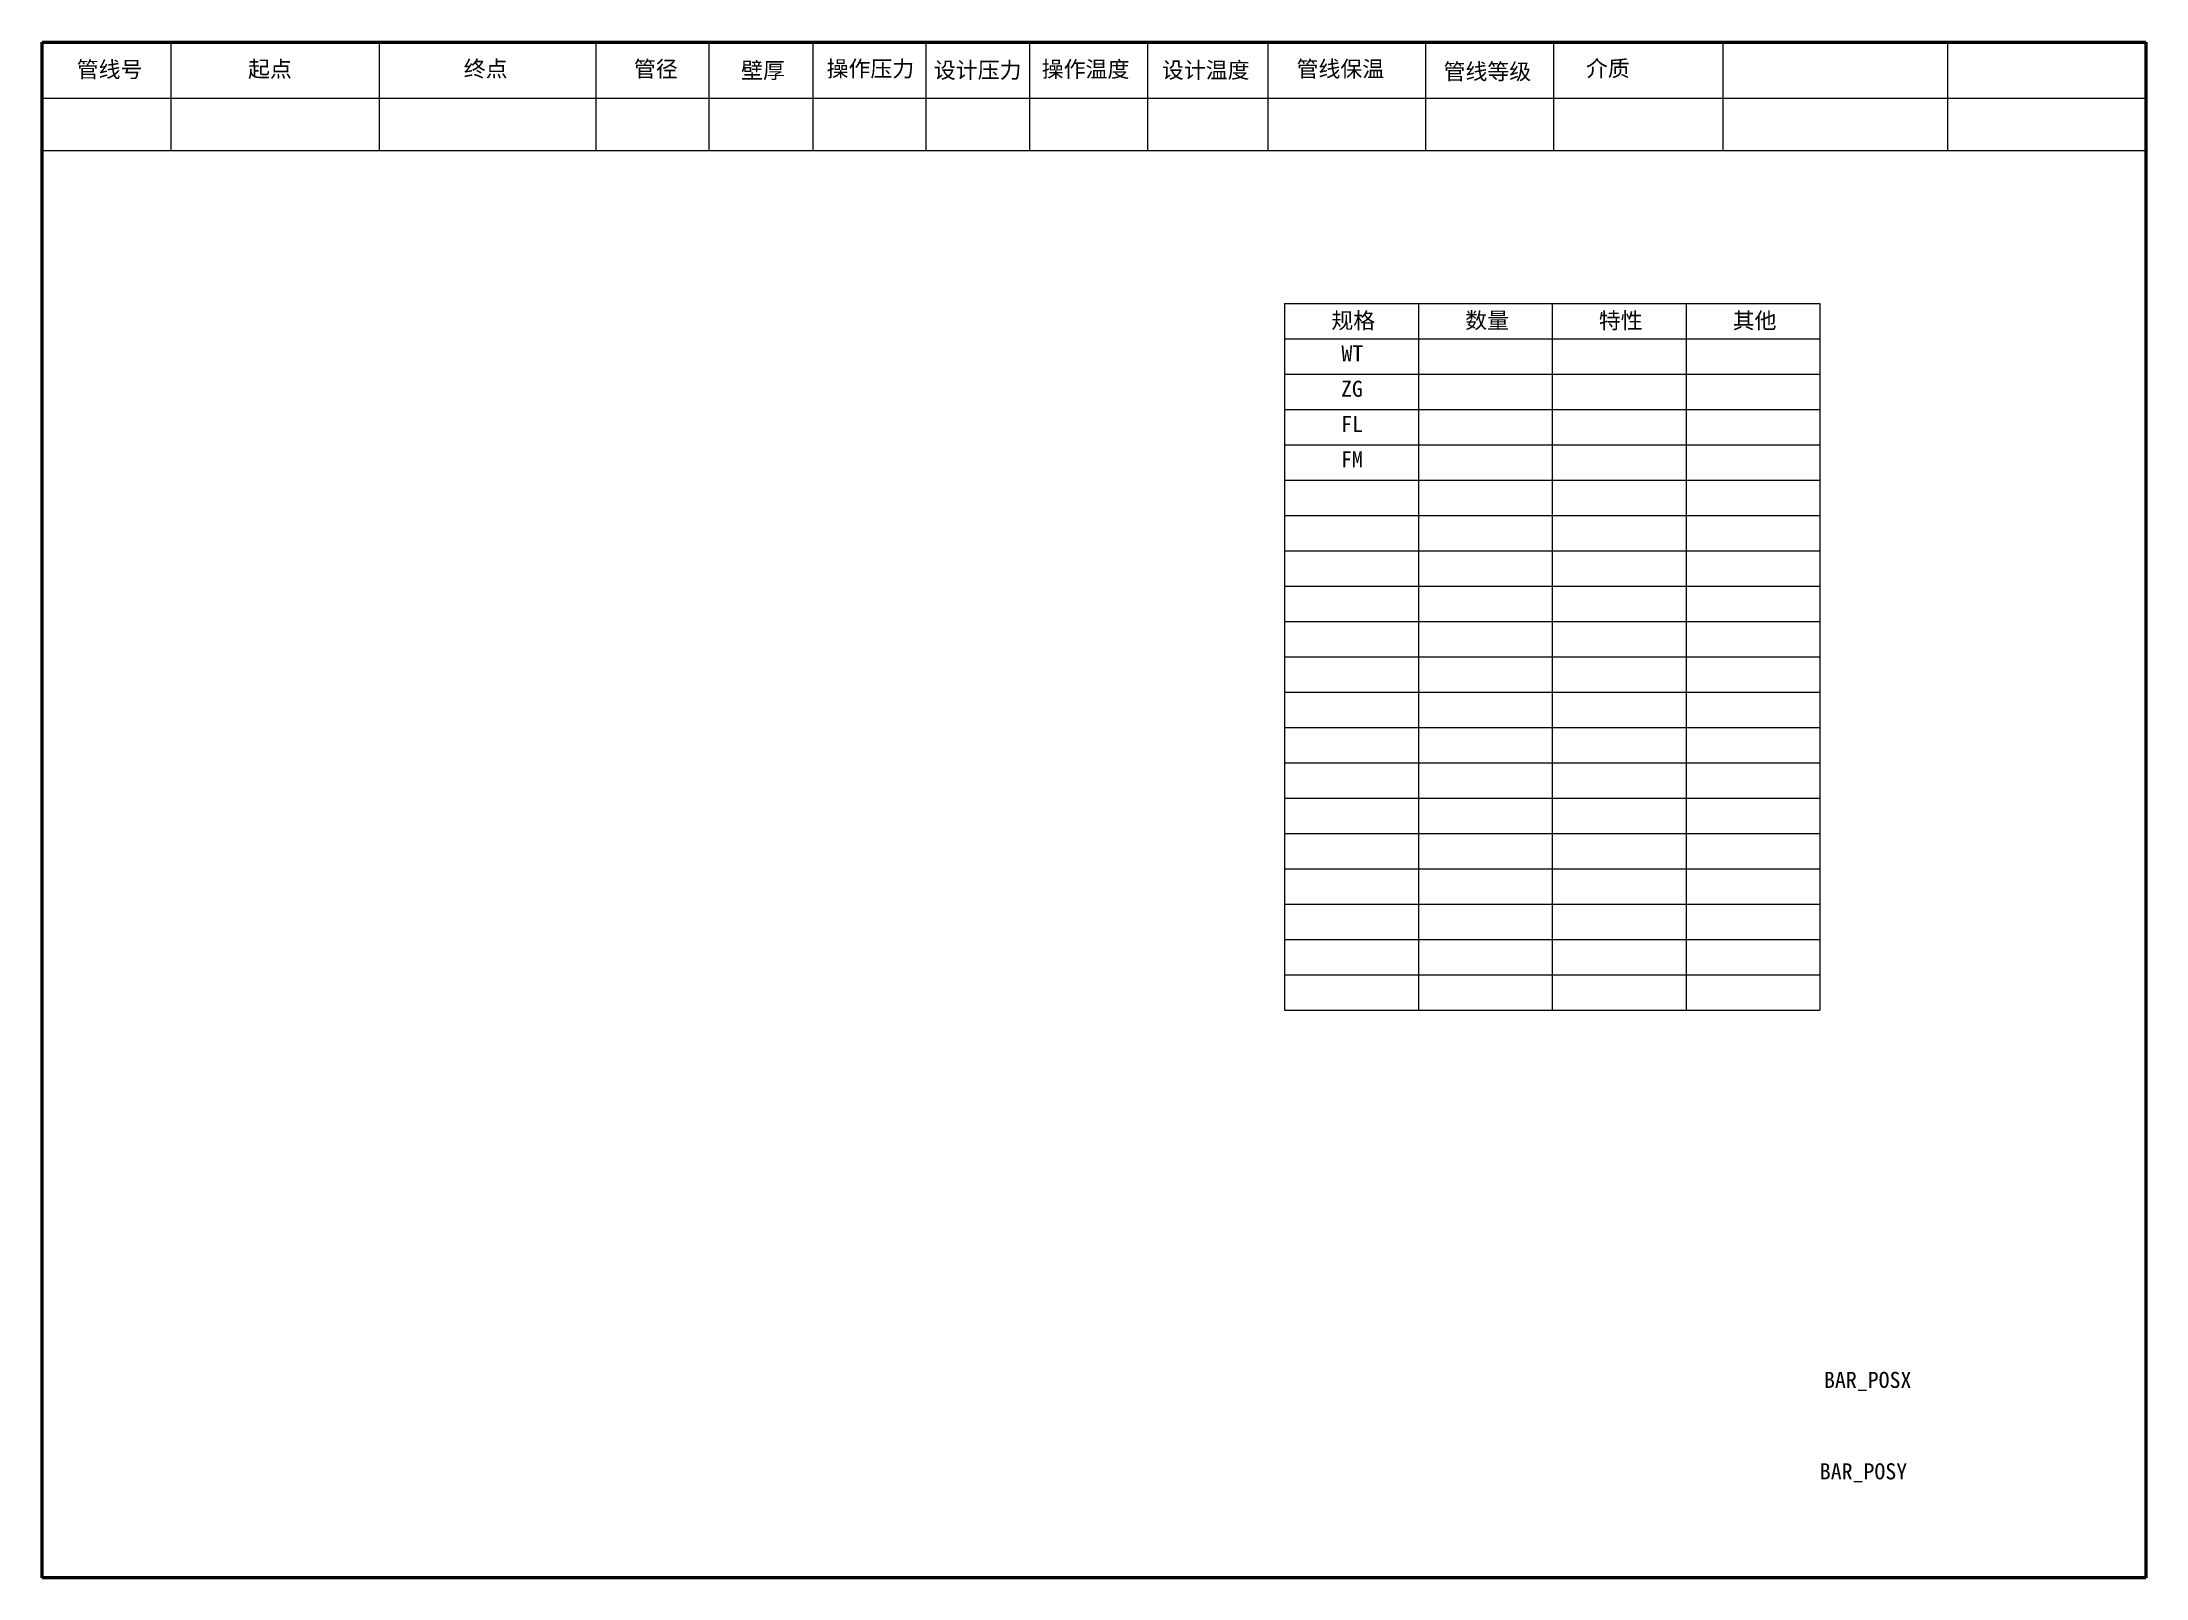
# Model space of a CAD drawing. Header units: millimetres. Extents: x 0 to 393, y 0 to 287.
import ezdxf

# ---------------------------------------------------------------- set-up
doc = ezdxf.new("R2010")
doc.units = ezdxf.units.MM
doc.layers.add('0标题栏', color=7, linetype='Continuous', true_color=0xfafafa)
doc.layers.add('表格文字层', color=7, linetype='Continuous', lineweight=15)
doc.layers.add('表格细线层', color=7, linetype='Continuous', lineweight=15)
doc.styles.add('宋体3', font='SimSun.ttf', dxfattribs={"height": 3})

msp = doc.modelspace()

# ---------------------------------------------------------------- linework, layer by layer
at = {"layer": '0标题栏', "lineweight": 50}
for p, q in [((0, 287), (393, 287)), ((0, 0), (0, 287)), ((393, 287), (393, 0)), ((393, 0), (0, 0))]:
    msp.add_line(p, q, dxfattribs=at)
at = {"layer": '表格文字层', "color": 7, "lineweight": 15}
for p, q in [((232.09, 238.13), (257.09, 238.13)), ((232.09, 238.13), (232.09, 231.53)), ((257.09, 238.13), (282.09, 238.13)), ((257.09, 238.13), (257.09, 231.53)), ((282.09, 238.13), (307.09, 238.13)), ((282.09, 238.13), (282.09, 231.53)), ((307.09, 238.13), (332.09, 238.13)), ((307.09, 238.13), (307.09, 231.53)), ((332.09, 238.13), (332.09, 231.53)), ((232.09, 231.53), (257.09, 231.53)), ((232.09, 231.53), (232.09, 224.93)), ((257.09, 231.53), (282.09, 231.53)), ((257.09, 231.53), (257.09, 224.93)), ((282.09, 231.53), (307.09, 231.53)), ((282.09, 231.53), (282.09, 224.93)), ((307.09, 231.53), (332.09, 231.53)), ((307.09, 231.53), (307.09, 224.93)), ((332.09, 231.53), (332.09, 224.93)), ((232.09, 224.93), (257.09, 224.93)), ((232.09, 224.93), (232.09, 218.33)), ((257.09, 224.93), (282.09, 224.93)), ((257.09, 224.93), (257.09, 218.33)), ((282.09, 224.93), (307.09, 224.93)), ((282.09, 224.93), (282.09, 218.33)), ((307.09, 224.93), (332.09, 224.93)), ((307.09, 224.93), (307.09, 218.33)), ((332.09, 224.93), (332.09, 218.33)), ((232.09, 218.33), (257.09, 218.33)), ((232.09, 218.33), (232.09, 211.73)), ((257.09, 218.33), (282.09, 218.33)), ((257.09, 218.33), (257.09, 211.73)), ((282.09, 218.33), (307.09, 218.33)), ((282.09, 218.33), (282.09, 211.73)), ((307.09, 218.33), (332.09, 218.33)), ((307.09, 218.33), (307.09, 211.73)), ((332.09, 218.33), (332.09, 211.73)), ((232.09, 211.73), (257.09, 211.73)), ((232.09, 211.73), (232.09, 205.13)), ((257.09, 211.73), (282.09, 211.73)), ((257.09, 211.73), (257.09, 205.13)), ((282.09, 211.73), (307.09, 211.73)), ((282.09, 211.73), (282.09, 205.13)), ((307.09, 211.73), (332.09, 211.73)), ((307.09, 211.73), (307.09, 205.13)), ((332.09, 211.73), (332.09, 205.13)), ((232.09, 205.13), (257.09, 205.13)), ((232.09, 205.13), (232.09, 198.53)), ((257.09, 205.13), (282.09, 205.13)), ((257.09, 205.13), (257.09, 198.53)), ((282.09, 205.13), (307.09, 205.13)), ((282.09, 205.13), (282.09, 198.53)), ((307.09, 205.13), (332.09, 205.13)), ((307.09, 205.13), (307.09, 198.53)), ((332.09, 205.13), (332.09, 198.53)), ((232.09, 198.53), (257.09, 198.53)), ((232.09, 198.53), (232.09, 191.93)), ((257.09, 198.53), (282.09, 198.53)), ((257.09, 198.53), (257.09, 191.93)), ((282.09, 198.53), (307.09, 198.53)), ((282.09, 198.53), (282.09, 191.93)), ((307.09, 198.53), (332.09, 198.53)), ((307.09, 198.53), (307.09, 191.93)), ((332.09, 198.53), (332.09, 191.93)), ((232.09, 191.93), (257.09, 191.93)), ((232.09, 191.93), (232.09, 185.33)), ((257.09, 191.93), (282.09, 191.93)), ((257.09, 191.93), (257.09, 185.33)), ((282.09, 191.93), (307.09, 191.93)), ((282.09, 191.93), (282.09, 185.33)), ((307.09, 191.93), (332.09, 191.93)), ((307.09, 191.93), (307.09, 185.33)), ((332.09, 191.93), (332.09, 185.33)), ((232.09, 185.33), (257.09, 185.33)), ((232.09, 185.33), (232.09, 178.73)), ((257.09, 185.33), (282.09, 185.33)), ((257.09, 185.33), (257.09, 178.73)), ((282.09, 185.33), (307.09, 185.33)), ((282.09, 185.33), (282.09, 178.73)), ((307.09, 185.33), (332.09, 185.33)), ((307.09, 185.33), (307.09, 178.73)), ((332.09, 185.33), (332.09, 178.73)), ((232.09, 178.73), (257.09, 178.73)), ((232.09, 178.73), (232.09, 172.13)), ((257.09, 178.73), (282.09, 178.73)), ((257.09, 178.73), (257.09, 172.13)), ((282.09, 178.73), (307.09, 178.73)), ((282.09, 178.73), (282.09, 172.13)), ((307.09, 178.73), (332.09, 178.73)), ((307.09, 178.73), (307.09, 172.13)), ((332.09, 178.73), (332.09, 172.13)), ((232.09, 172.13), (257.09, 172.13)), ((232.09, 172.13), (232.09, 165.53)), ((257.09, 172.13), (282.09, 172.13)), ((257.09, 172.13), (257.09, 165.53)), ((282.09, 172.13), (307.09, 172.13)), ((282.09, 172.13), (282.09, 165.53)), ((307.09, 172.13), (332.09, 172.13)), ((307.09, 172.13), (307.09, 165.53)), ((332.09, 172.13), (332.09, 165.53)), ((232.09, 165.53), (257.09, 165.53)), ((232.09, 165.53), (232.09, 158.93)), ((257.09, 165.53), (282.09, 165.53)), ((257.09, 165.53), (257.09, 158.93)), ((282.09, 165.53), (307.09, 165.53)), ((282.09, 165.53), (282.09, 158.93)), ((307.09, 165.53), (332.09, 165.53)), ((307.09, 165.53), (307.09, 158.93)), ((332.09, 165.53), (332.09, 158.93)), ((232.09, 158.93), (257.09, 158.93)), ((232.09, 158.93), (232.09, 152.33)), ((257.09, 158.93), (282.09, 158.93)), ((257.09, 158.93), (257.09, 152.33)), ((282.09, 158.93), (307.09, 158.93)), ((282.09, 158.93), (282.09, 152.33)), ((307.09, 158.93), (332.09, 158.93)), ((307.09, 158.93), (307.09, 152.33)), ((332.09, 158.93), (332.09, 152.33)), ((232.09, 152.33), (257.09, 152.33)), ((232.09, 152.33), (232.09, 145.73)), ((257.09, 152.33), (282.09, 152.33)), ((257.09, 152.33), (257.09, 145.73)), ((282.09, 152.33), (307.09, 152.33)), ((282.09, 152.33), (282.09, 145.73)), ((307.09, 152.33), (332.09, 152.33)), ((307.09, 152.33), (307.09, 145.73)), ((332.09, 152.33), (332.09, 145.73)), ((232.09, 145.73), (257.09, 145.73)), ((232.09, 145.73), (232.09, 139.13)), ((257.09, 145.73), (282.09, 145.73)), ((257.09, 145.73), (257.09, 139.13)), ((282.09, 145.73), (307.09, 145.73)), ((282.09, 145.73), (282.09, 139.13)), ((307.09, 145.73), (332.09, 145.73)), ((307.09, 145.73), (307.09, 139.13)), ((332.09, 145.73), (332.09, 139.13)), ((232.09, 139.13), (257.09, 139.13)), ((232.09, 139.13), (232.09, 132.53)), ((257.09, 139.13), (282.09, 139.13)), ((257.09, 139.13), (257.09, 132.53)), ((282.09, 139.13), (307.09, 139.13)), ((282.09, 139.13), (282.09, 132.53)), ((307.09, 139.13), (332.09, 139.13)), ((307.09, 139.13), (307.09, 132.53)), ((332.09, 139.13), (332.09, 132.53)), ((232.09, 132.53), (257.09, 132.53)), ((232.09, 132.53), (232.09, 125.93)), ((257.09, 132.53), (282.09, 132.53)), ((257.09, 132.53), (257.09, 125.93)), ((282.09, 132.53), (307.09, 132.53)), ((282.09, 132.53), (282.09, 125.93)), ((307.09, 132.53), (332.09, 132.53)), ((307.09, 132.53), (307.09, 125.93)), ((332.09, 132.53), (332.09, 125.93)), ((232.09, 125.93), (257.09, 125.93)), ((232.09, 125.93), (232.09, 119.33)), ((257.09, 125.93), (282.09, 125.93)), ((257.09, 125.93), (257.09, 119.33)), ((282.09, 125.93), (307.09, 125.93)), ((282.09, 125.93), (282.09, 119.33)), ((307.09, 125.93), (332.09, 125.93)), ((307.09, 125.93), (307.09, 119.33)), ((332.09, 125.93), (332.09, 119.33)), ((232.09, 119.33), (257.09, 119.33)), ((232.09, 119.33), (232.09, 112.73)), ((257.09, 119.33), (282.09, 119.33)), ((257.09, 119.33), (257.09, 112.73)), ((282.09, 119.33), (307.09, 119.33)), ((282.09, 119.33), (282.09, 112.73)), ((307.09, 119.33), (332.09, 119.33)), ((307.09, 119.33), (307.09, 112.73)), ((332.09, 119.33), (332.09, 112.73)), ((232.09, 112.73), (257.09, 112.73)), ((232.09, 112.73), (232.09, 106.13)), ((257.09, 112.73), (282.09, 112.73)), ((257.09, 112.73), (257.09, 106.13)), ((282.09, 112.73), (307.09, 112.73)), ((282.09, 112.73), (282.09, 106.13)), ((307.09, 112.73), (332.09, 112.73)), ((307.09, 112.73), (307.09, 106.13)), ((332.09, 112.73), (332.09, 106.13)), ((232.09, 106.13), (257.09, 106.13)), ((257.09, 106.13), (282.09, 106.13)), ((282.09, 106.13), (307.09, 106.13)), ((307.09, 106.13), (332.09, 106.13))]:
    msp.add_line(p, q, dxfattribs=at)
at = {"layer": '表格细线层'}
for p, q in [((24.06, 287), (24.06, 266.75)), ((63.02, 266.75), (63.02, 287)), ((103.52, 266.75), (103.52, 287)), ((124.56, 287), (124.56, 266.75)), ((144.02, 266.75), (144.02, 287)), ((165.06, 287), (165.06, 266.75)), ((184.52, 266.75), (184.52, 287)), ((206.48, 287), (206.48, 266.75)), ((229.02, 266.75), (229.02, 287.02)), ((258.46, 266.75), (258.46, 287.02)), ((282.37, 266.75), (282.37, 287)), ((314.02, 266.75), (314.02, 287)), ((355.98, 266.75), (355.98, 287)), ((0, 276.52), (393, 276.52)), ((0, 266.75), (393, 266.75))]:
    msp.add_line(p, q, dxfattribs=at)

# ---------------------------------------------------------------- texts
at = {"flags": 3}
for tag, p, s in [('BAR_POSX', (332.86, 35.51), '393'), ('BAR_POSY', (332.08, 18.42), '0')]:
    msp.add_attdef(tag, p, s, height=3, dxfattribs=at)
at = {"layer": '表格文字层', "style": '宋体3'}
for s, p in [('管线号', (6.47, 280.4)), ('起点', (38.47, 280.48)), ('终点', (78.76, 280.52)), ('管径', (110.56, 280.48)), ('壁厚', (130.57, 280.23)), ('操作压力', (146.55, 280.54)), ('设计压力', (166.59, 280.27)), ('操作温度', (186.74, 280.45)), ('设计温度', (209.19, 280.28)), ('管线保温', (234.34, 280.5)), ('管线等级', (261.8, 280.01)), ('介质', (288.39, 280.59))]:
    msp.add_text(s, height=3, dxfattribs=at).set_placement(p)
at = {"layer": '表格文字层', "color": 7, "style": '宋体3'}
for s, p in [('规格', (240.83, 233.48)), ('数量', (265.84, 233.5)), ('特性', (290.8, 233.48)), ('其他', (315.81, 233.48)), ('WT', (242.72, 227.33)), ('ZG', (242.64, 220.73)), ('FL', (242.68, 214.13)), ('FM', (242.64, 207.53))]:
    msp.add_text(s, height=3, dxfattribs=at).set_placement(p)

doc.saveas('drawing.dxf')
